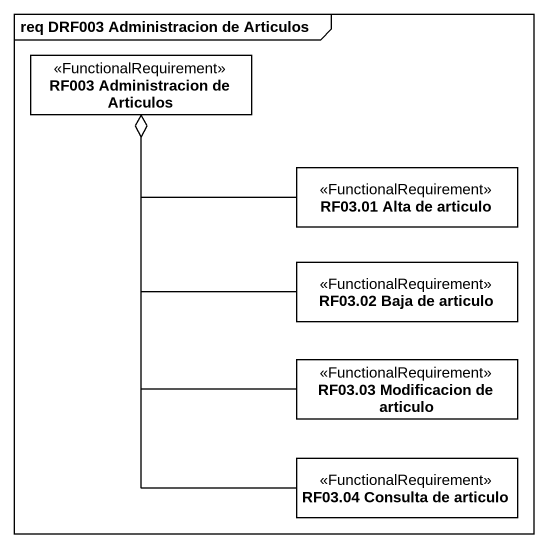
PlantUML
@startuml
mainframe req DRF003 Administracion de Articulos
hide circle
hide empty members
class "RF003 Administracion de Articulos" as RF003_Administracion_de <<FunctionalRequirement>>
class "RF03.01 Alta de articulo" as RF03_01_Alta_de_articulo <<FunctionalRequirement>>
class "RF03.02 Baja de articulo" as RF03_02_Baja_de_articulo <<FunctionalRequirement>>
class "RF03.03 Modificacion de articulo" as RF03_03_Modificacion_de <<FunctionalRequirement>>
class "RF03.04 Consulta de articulo" as RF03_04_Consulta_de_articulo <<FunctionalRequirement>>
RF03_01_Alta_de_articulo -left-o RF003_Administracion_de
RF03_02_Baja_de_articulo -up-o RF003_Administracion_de
RF03_03_Modificacion_de -up-o RF003_Administracion_de
RF03_04_Consulta_de_articulo -up-o RF003_Administracion_de
@enduml
